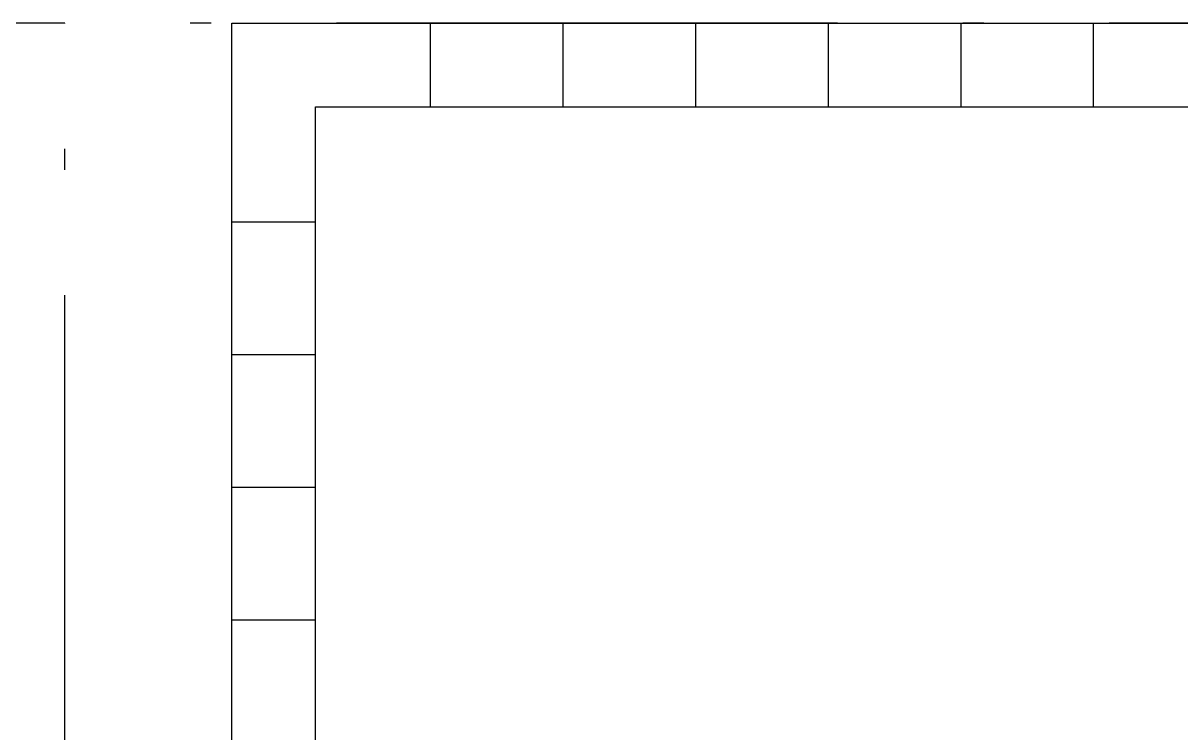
# Model space of a CAD drawing. Extents: x 3694 to 117786, y 20013 to 108631.
# Drawn here: x 25230 to 26616, y 34631 to 35481 of the extents above; entities that cross this region are included whole.
import ezdxf

# ---------------------------------------------------------------- set-up
doc = ezdxf.new("R2010")
doc.units = 0
doc.header["$LTSCALE"] = 1000
doc.header["$MEASUREMENT"] = 0
doc.linetypes.add('ACAD_ISO04W100', pattern=[30, 24, -3, 0, -3])
doc.linetypes.add('ACAD_ISO10W100', pattern=[18.5, 12, -3, 0.5, -3])
doc.layers.add('DOTE', color=1, linetype='ACAD_ISO04W100')
doc.layers.add('铺地', color=251, linetype='Continuous')

msp = doc.modelspace()

# ---------------------------------------------------------------- linework, layer by layer
at = {"layer": 'DOTE', "linetype": 'ACAD_ISO10W100', "ltscale": 0.05}
for p, q in [((43779.76900769927, 35480.8736670625), (23279.76900769927, 35480.8736670625)), ((25279.76900769927, 26230.26981056226), (25279.76900769927, 35480.8736670625))]:
    msp.add_line(p, q, dxfattribs=at)
at = {"layer": '铺地'}
for p, q in [((25717.5, 35380.8736670625), (25717.5, 35480.8736670625)), ((25876.25, 35380.8736670625), (25876.25, 35480.8736670625)), ((26035, 35380.8736670625), (26035, 35480.8736670625)), ((26193.75, 35380.8736670625), (26193.75, 35480.8736670625)), ((26352.5, 35380.8736670625), (26352.5, 35480.8736670625)), ((26511.25, 35380.8736670625), (26511.25, 35480.8736670625)), ((25579.76900769926, 35242.5), (25479.76900769927, 35242.5)), ((25579.76900769926, 35083.75), (25479.76900769927, 35083.75)), ((25579.76900769926, 34925), (25479.76900769927, 34925)), ((25579.76900769926, 34766.25), (25479.76900769927, 34766.25))]:
    msp.add_line(p, q, dxfattribs=at)
for points in [[(29879.76900769927, 29880.8736670625), (25479.76900769927, 29880.8736670625), (25479.76900769927, 35480.8736670625), (29879.76900769927, 35480.8736670625)], [(29779.76900769927, 29980.8736670625), (25579.76900769927, 29980.8736670625), (25579.76900769927, 35380.8736670625), (29779.76900769927, 35380.8736670625)]]:
    msp.add_lwpolyline(points, close=True, dxfattribs=at)

doc.saveas('drawing.dxf')
